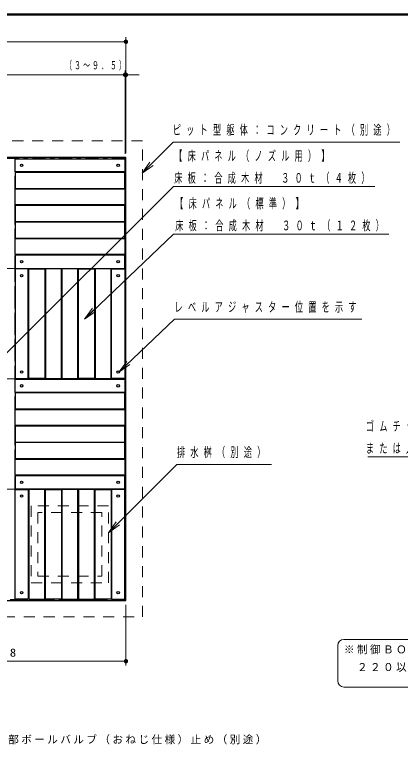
# Model space of a CAD drawing. Units: millimetres on the paper. Extents: x -385 to 0, y -594 to 267.
# Drawn here: x -273.2 to -185.8, y 101.5 to 267 of the extents above; entities that cross this region are included whole.
import ezdxf

# ---------------------------------------------------------------- set-up
doc = ezdxf.new("R2010")
doc.units = ezdxf.units.MM
doc.linetypes.add('USER1', pattern=[4.5, 2.5, -2])
doc.linetypes.add('USER2', pattern=[6, 3, -1, 1, -1])
for name, color, linetype, lineweight in [('1_10', 7, 'Continuous', 25), ('1_40', 7, 'Continuous', 25), ('NAKAMURA図枠', 7, 'Continuous', 13)]:
    doc.layers.add(name, color=color, linetype=linetype, lineweight=lineweight)
doc.styles.add('ＭＳ ゴシック', font='')
doc.styles.get('ＭＳ ゴシック').set_extended_font_data('MS Gothic')

# ---------------------------------------------------------------- blocks, each defined once
blk = doc.blocks.new('filled_dot')
at = {"color": 0, "linetype": 'Continuous', "lineweight": -2, "const_width": 1.25}
blk.add_lwpolyline([(-0.625, 0, 1), (0.625, 0, 1)], format="xyb", close=True, dxfattribs=at)

msp = doc.modelspace()

# ---------------------------------------------------------------- linework, layer by layer
at = {"layer": '1_10', "lineweight": 13}
for p, q in [((-147.59, 125.331), (-198.59, 125.331)), ((-199.99, 123.931), (-199.99, 115.931)), ((-198.59, 114.531), (-147.59, 114.531))]:
    msp.add_line(p, q, dxfattribs=at)
msp.add_lwpolyline([(-150.748, 157.725), (-159.779, 166.756), (-193.209, 166.756)], dxfattribs=at)
for centre, start, end in [((-198.59, 123.931), 90, 180), ((-198.59, 115.931), 180, 270)]:
    msp.add_arc(centre, 1.4, start, end, dxfattribs=at)
at = {"layer": '1_40', "lineweight": 13}
for p, q in [((-247.992, 235.596), (-247.992, 261.846)), ((-348.392, 260.846), (-247.992, 260.846)), ((-348.192, 253.346), (-248.192, 253.346)), ((-261.472, 253.346), (-244.992, 253.346)), ((-248.192, 235.396), (-248.192, 254.346)), ((-248.192, 235.396), (-248.192, 254.346)), ((-247.992, 235.596), (-247.992, 254.346)), ((-244.317, 231.043), (-242.552, 233.52)), ((-244.317, 231.043), (-242.198, 233.167)), ((-241.844, 232.814), (-244.317, 231.043)), ((-257.403, 197.972), (-255.58, 200.407)), ((-257.403, 197.972), (-255.235, 200.045)), ((-254.889, 199.684), (-257.403, 197.972)), ((-249.638, 185.941), (-247.805, 188.368)), ((-249.638, 185.941), (-247.461, 188.005)), ((-247.117, 187.643), (-249.638, 185.941)), ((-251.942, 149.521), (-250.174, 151.996)), ((-251.942, 149.521), (-249.82, 151.643)), ((-249.467, 151.289), (-251.942, 149.521)), ((-247.992, 133.196), (-247.992, 119.396)), ((-247.992, 120.396), (-304.442, 120.396))]:
    msp.add_line(p, q, dxfattribs=at)
at = {"layer": '1_40', "linetype": 'USER1', "lineweight": 13}
for p, q in [((-244.242, 238.346), (-352.142, 238.346)), ((-244.242, 130.446), (-244.242, 238.346)), ((-251.942, 155.646), (-269.442, 155.646)), ((-269.442, 155.646), (-269.442, 138.146)), ((-251.942, 138.146), (-251.942, 155.646)), ((-253.442, 154.146), (-267.942, 154.146)), ((-267.942, 154.146), (-267.942, 139.646)), ((-253.442, 139.646), (-253.442, 154.146)), ((-267.942, 139.646), (-253.442, 139.646)), ((-269.442, 138.146), (-251.942, 138.146)), ((-352.142, 130.446), (-244.242, 130.446))]:
    msp.add_line(p, q, dxfattribs=at)
at = {"layer": '1_40'}
for p, q in [((-247.992, 234.596), (-348.392, 234.596)), ((-247.992, 134.196), (-247.992, 234.596)), ((-348.392, 134.196), (-247.992, 134.196))]:
    msp.add_line(p, q, dxfattribs=at)
at = {"layer": '1_40', "linetype": 'USER2', "lineweight": 13}
for p, q in [((-273.192, 234.396), (-298.192, 234.396)), ((-273.192, 209.396), (-273.192, 234.396)), ((-273.192, 234.396), (-273.192, 209.396)), ((-248.192, 234.396), (-273.192, 234.396)), ((-248.192, 209.396), (-248.192, 234.396)), ((-298.192, 209.396), (-273.192, 209.396)), ((-273.192, 209.396), (-298.192, 209.396)), ((-273.192, 209.396), (-298.192, 209.396)), ((-298.192, 209.396), (-273.192, 209.396)), ((-273.192, 209.396), (-298.192, 209.396)), ((-273.192, 209.396), (-248.192, 209.396)), ((-273.192, 184.396), (-273.192, 209.396)), ((-248.192, 209.396), (-273.192, 209.396)), ((-273.192, 209.396), (-273.192, 184.396)), ((-273.192, 209.396), (-273.192, 184.396)), ((-273.192, 184.396), (-273.192, 209.396)), ((-248.192, 184.396), (-248.192, 209.396)), ((-248.192, 184.396), (-248.192, 209.396)), ((-273.192, 184.396), (-298.192, 184.396)), ((-298.192, 184.396), (-273.192, 184.396)), ((-298.192, 184.396), (-273.192, 184.396)), ((-273.192, 184.396), (-298.192, 184.396)), ((-273.192, 159.396), (-273.192, 184.396)), ((-273.192, 184.396), (-273.192, 159.396)), ((-248.192, 184.396), (-273.192, 184.396)), ((-273.192, 184.396), (-248.192, 184.396)), ((-273.192, 184.396), (-273.192, 159.396)), ((-273.192, 159.396), (-273.192, 184.396)), ((-248.192, 159.396), (-248.192, 184.396)), ((-248.192, 159.396), (-248.192, 184.396)), ((-298.192, 159.396), (-273.192, 159.396)), ((-273.192, 159.396), (-298.192, 159.396)), ((-298.192, 159.396), (-273.192, 159.396)), ((-273.192, 159.396), (-248.192, 159.396)), ((-273.192, 134.396), (-273.192, 159.396)), ((-248.192, 159.396), (-273.192, 159.396)), ((-273.192, 159.396), (-273.192, 134.396)), ((-273.192, 159.396), (-248.192, 159.396)), ((-248.192, 134.396), (-248.192, 159.396)), ((-298.192, 134.396), (-273.192, 134.396)), ((-273.192, 134.396), (-248.192, 134.396))]:
    msp.add_line(p, q, dxfattribs=at)
at = {"layer": '1_40', "color": 40, "linetype": 'USER2', "lineweight": 13}
for p, q in [((-248.192, 209.396), (-273.192, 209.396)), ((-248.192, 209.396), (-273.192, 209.396)), ((-273.192, 209.396), (-248.192, 209.396)), ((-273.192, 184.396), (-248.192, 184.396)), ((-248.192, 184.396), (-273.192, 184.396))]:
    msp.add_line(p, q, dxfattribs=at)
at = {"layer": '1_40', "lineweight": 13}
for points in [[(-244.317, 231.043), (-237.29, 238.086), (-185.948, 238.086)], [(-275.86, 189.42), (-237.245, 228.04), (-191.632, 228.04)], [(-257.403, 197.972), (-237.245, 217.25), (-188.417, 217.25)], [(-249.638, 185.941), (-236.988, 197.938), (-194.558, 197.938)], [(-251.942, 149.521), (-236.457, 165.006), (-215.025, 165.006)]]:
    msp.add_lwpolyline(points, dxfattribs=at)
at = {"layer": '1_40', "color": 40}
for points in [[(-248.254, 231.334), (-273.129, 231.334), (-273.129, 234.334), (-248.254, 234.334)], [(-248.254, 227.584), (-248.254, 231.209), (-273.129, 231.209), (-273.129, 227.584)], [(-248.254, 223.834), (-273.129, 223.834), (-273.129, 227.459), (-248.254, 227.459)], [(-248.254, 220.084), (-248.254, 223.709), (-273.129, 223.709), (-273.129, 220.084)], [(-248.254, 219.959), (-273.129, 219.959), (-273.129, 216.334), (-248.254, 216.334)], [(-248.254, 216.209), (-248.254, 212.584), (-273.129, 212.584), (-273.129, 216.209)], [(-248.254, 212.459), (-273.129, 212.459), (-273.129, 209.459), (-248.254, 209.459)], [(-270.129, 184.459), (-270.129, 209.334), (-273.129, 209.334), (-273.129, 184.459)], [(-266.379, 184.459), (-270.004, 184.459), (-270.004, 209.334), (-266.379, 209.334)], [(-262.629, 184.459), (-262.629, 209.334), (-266.254, 209.334), (-266.254, 184.459)], [(-262.504, 184.459), (-258.879, 184.459), (-258.879, 209.334), (-262.504, 209.334)], [(-258.754, 184.459), (-258.754, 209.334), (-255.129, 209.334), (-255.129, 184.459)], [(-255.004, 184.459), (-251.379, 184.459), (-251.379, 209.334), (-255.004, 209.334)], [(-251.254, 184.459), (-251.254, 209.334), (-248.254, 209.334), (-248.254, 184.459)], [(-248.254, 181.334), (-273.129, 181.334), (-273.129, 184.334), (-248.254, 184.334)], [(-248.254, 177.584), (-248.254, 181.209), (-273.129, 181.209), (-273.129, 177.584)], [(-248.254, 173.834), (-273.129, 173.834), (-273.129, 177.459), (-248.254, 177.459)], [(-248.254, 170.084), (-248.254, 173.709), (-273.129, 173.709), (-273.129, 170.084)], [(-248.254, 169.959), (-273.129, 169.959), (-273.129, 166.334), (-248.254, 166.334)], [(-248.254, 166.209), (-248.254, 162.584), (-273.129, 162.584), (-273.129, 166.209)], [(-248.254, 162.459), (-273.129, 162.459), (-273.129, 159.459), (-248.254, 159.459)], [(-270.129, 159.334), (-270.129, 134.459), (-273.129, 134.459), (-273.129, 159.334)], [(-266.379, 159.334), (-270.004, 159.334), (-270.004, 134.459), (-266.379, 134.459)], [(-262.629, 159.334), (-262.629, 134.459), (-266.254, 134.459), (-266.254, 159.334)], [(-258.879, 159.334), (-262.504, 159.334), (-262.504, 134.459), (-258.879, 134.459)], [(-258.754, 159.334), (-258.754, 134.459), (-255.129, 134.459), (-255.129, 159.334)], [(-255.004, 159.334), (-251.379, 159.334), (-251.379, 134.459), (-255.004, 134.459)], [(-251.254, 159.334), (-251.254, 134.459), (-248.254, 134.459), (-248.254, 159.334)]]:
    msp.add_lwpolyline(points, close=True, dxfattribs=at)
for centre in [(-271.629, 232.834), (-249.754, 232.834), (-271.629, 210.959), (-249.754, 210.959), (-271.629, 207.834), (-249.754, 207.834), (-271.629, 185.959), (-249.754, 185.959), (-271.629, 182.834), (-249.754, 182.834), (-271.629, 160.959), (-249.754, 160.959), (-271.629, 157.834), (-249.754, 157.834), (-271.629, 135.959), (-249.754, 135.959)]:
    msp.add_circle(centre, 0.275, dxfattribs=at)
at = {"layer": 'NAKAMURA図枠', "lineweight": 50}
msp.add_line((0, 267), (-385, 267), dxfattribs=at)

# ---------------------------------------------------------------- block references
at = {"layer": '1_40', "lineweight": 13, "xscale": 0.4, "yscale": 0.4, "rotation": 180}
for p in [(-247.992, 260.846), (-248.192, 253.346), (-248.192, 253.346), (-247.992, 120.396)]:
    msp.add_blockref('filled_dot', p, dxfattribs=at)
at = {"layer": '1_40', "lineweight": 13, "xscale": 0.4, "yscale": 0.4}
msp.add_blockref('filled_dot', (-247.992, 253.346), dxfattribs=at)

# ---------------------------------------------------------------- texts
at = {"layer": '1_10', "style": 'ＭＳ ゴシック'}
for s, insert, char_height, attachment_point in [('\\T1.64;\\W0.6;ゴムチップ舗装', (-193.625, 173.556), 2.199, 4), ('\\T1.64;\\W0.6;または人工芝等（別途）', (-193.625, 168.556), 2.199, 4), ('\\T1.23;※制御ＢＯＸを床下に収納する場合は', (-198.59, 123.931), 1.76, 1), ('\\T1.23;\u3000２２０以上の場所に設置すること。', (-198.59, 119.931), 1.76, 1)]:
    msp.add_mtext(s, dxfattribs=dict(at, insert=insert, char_height=char_height, attachment_point=attachment_point))
at = {"layer": '1_40', "style": 'ＭＳ ゴシック'}
for s, insert, char_height, attachment_point in [('\\T1.32;\\W0.6;（３～９．５）', (-254.647, 254.346), 1.833, 8), ('\\T1.64;\\W0.6;ピット型躯体：コンクリート（別途）', (-237.365, 240.736), 2.199, 4), ('\\T1.64;\\W0.6;【床パネル（ノズル用）】\u3000\u3000\u3000', (-237.049, 234.84), 2.199, 4), ('\\T1.64;\\W0.6;床板：合成木材\u3000３０ｔ（４枚）', (-237.049, 229.84), 2.199, 4), ('\\T1.64;\\W0.6;【床パネル（標準）】\u3000\u3000\u3000\u3000\u3000', (-236.833, 224.05), 2.199, 4), ('\\T1.64;\\W0.6;床板：合成木材\u3000３０ｔ（１２枚）', (-236.833, 219.05), 2.199, 4), ('\\T1.64;\\W0.6;レベルアジャスター位置を示す', (-236.974, 200.588), 2.199, 4), ('\\T1.64;\\W0.6;排水桝（別途）', (-236.441, 167.656), 2.199, 4), ('\\T1.33;\\W1.15;2258', (-276.217, 121.396), 1.833, 8), ('\\T1.23;給水引込２０Ａ／端部ボールバルブ（おねじ仕様）止め（別途）', (-301.251, 102.528), 1.76, 4)]:
    msp.add_mtext(s, dxfattribs=dict(at, insert=insert, char_height=char_height, attachment_point=attachment_point))

doc.saveas('drawing.dxf')
